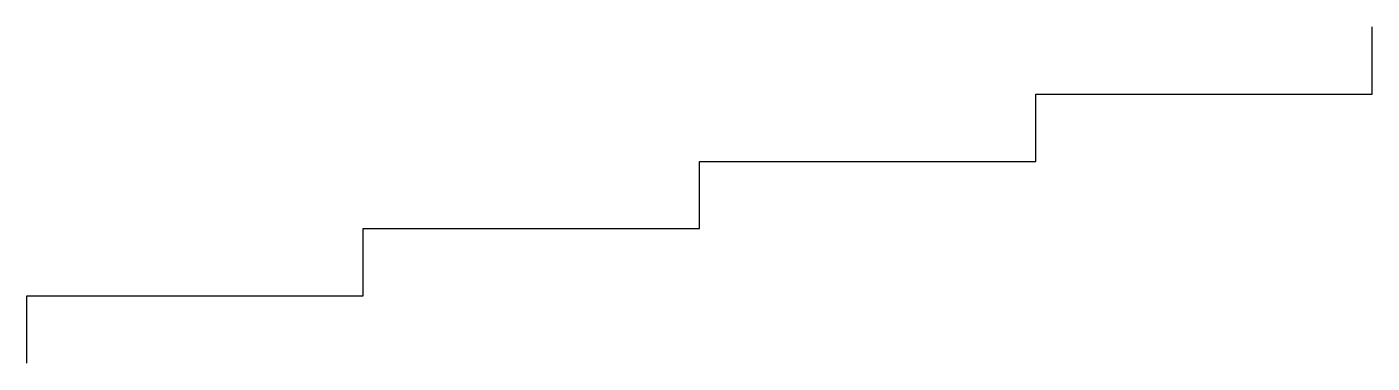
# Model space of a CAD drawing. Header units: millimetres. Extents: x 0 to 4, y 0 to 1.
import ezdxf

# ---------------------------------------------------------------- set-up
doc = ezdxf.new("R2010")
doc.units = ezdxf.units.MM
doc.header["$LTSCALE"] = 500

msp = doc.modelspace()

# ---------------------------------------------------------------- linework, layer by layer
for p, q in [((4, 0.8), (4, 1)), ((3, 0.6), (3, 0.8)), ((3, 0.8), (4, 0.8)), ((2, 0.4), (2, 0.6)), ((2, 0.6), (3, 0.6)), ((1, 0.2), (1, 0.4)), ((1, 0.4), (2, 0.4)), ((0, 0), (0, 0.2)), ((0, 0.2), (1, 0.2))]:
    msp.add_line(p, q)

doc.saveas('drawing.dxf')
